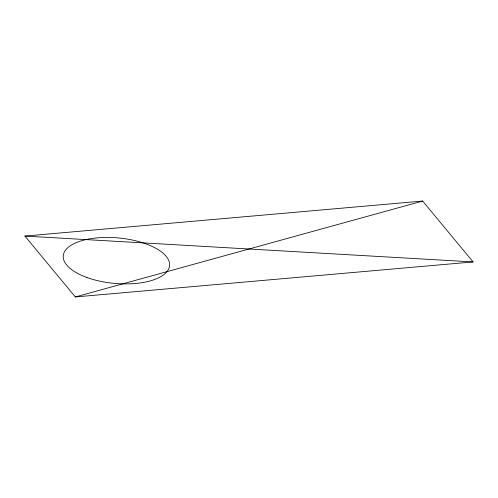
<?xml version="1.0" encoding="UTF-8"?>
<svg xmlns="http://www.w3.org/2000/svg" width="498" height="498" viewBox="0 0 498 498"><rect width="100%" height="100%" fill="white"/><g stroke="black" fill="none" stroke-linecap="round" stroke-linejoin="round"><path stroke-width="0.75" d="M75.341 296.945L422.659 201.055L473.1 261.929L75.341 296.945L24.9 236.071L422.659 201.055M24.9 236.071L473.1 261.929M86.889 277.479A53.386 22.815 5.3 0 0 169.501 266.175A53.386 22.815 5.3 0 0 92.858 238.361A53.386 22.815 5.3 0 0 86.889 277.479"/></g></svg>
